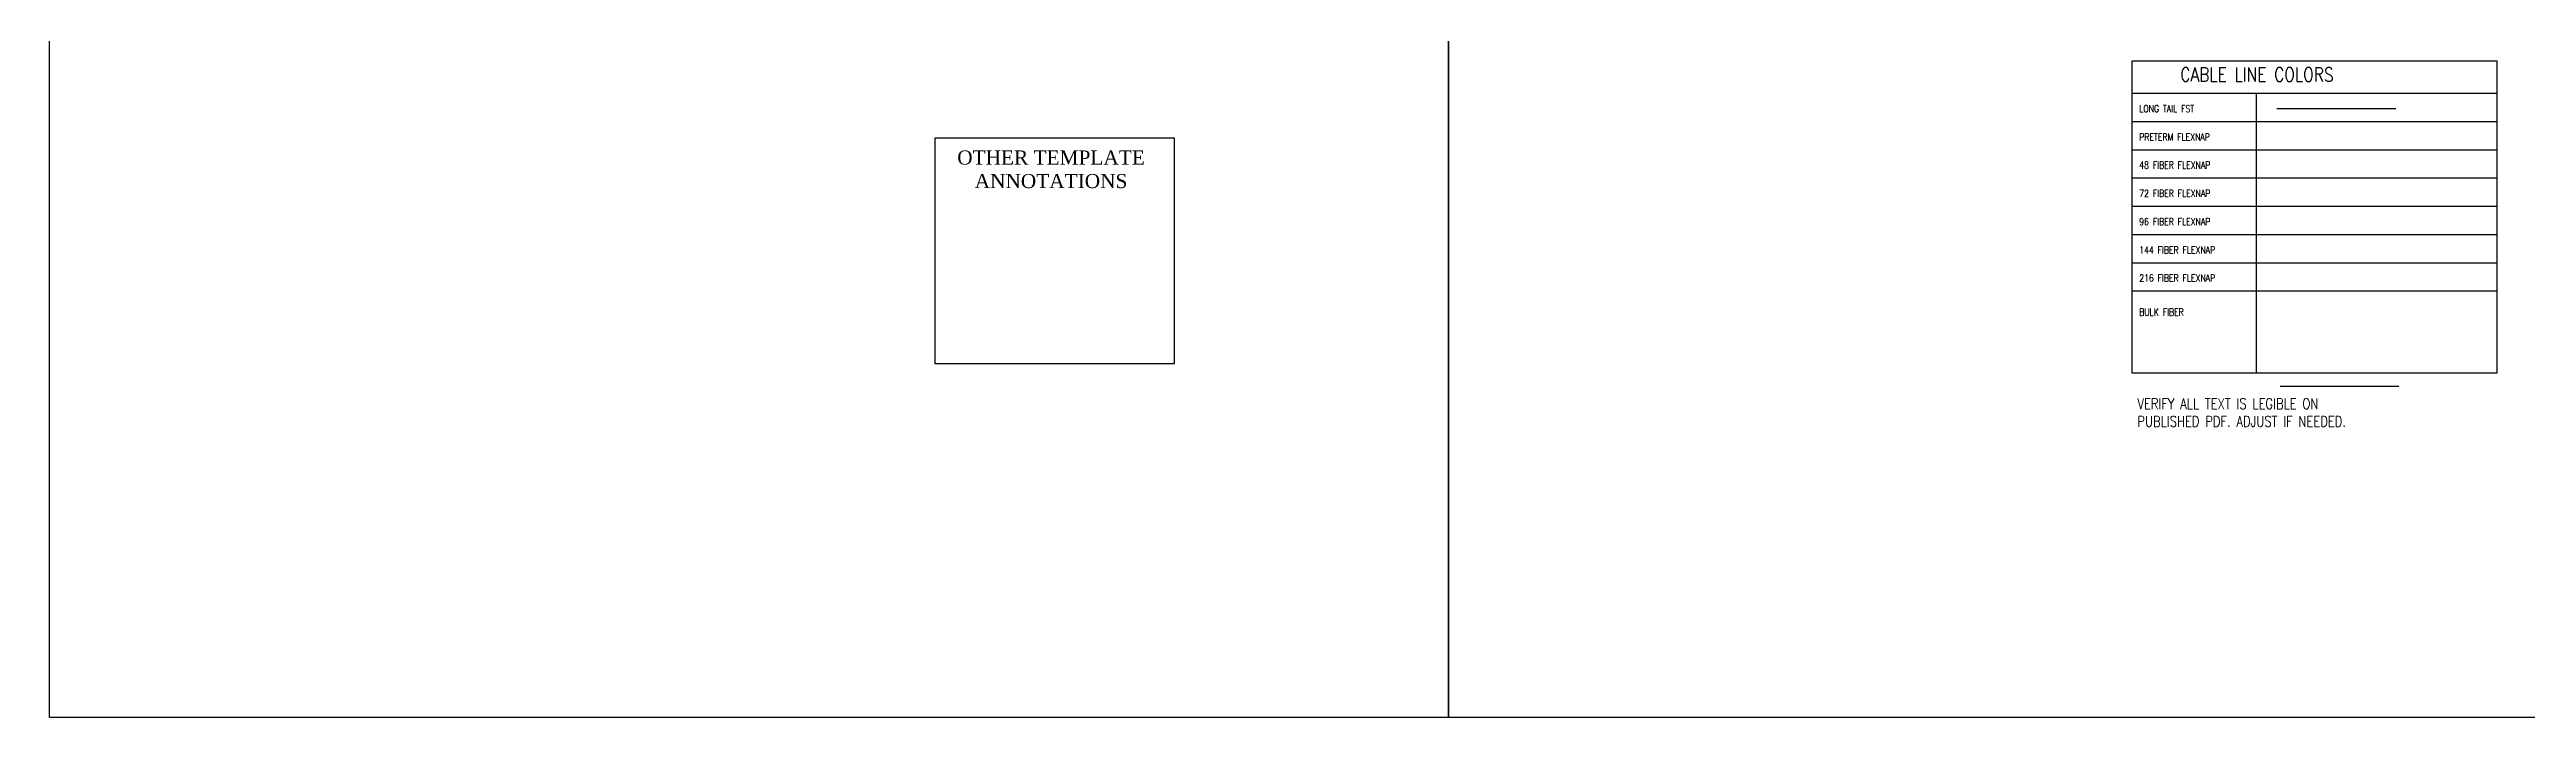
# Model space of a CAD drawing. Header units: feet. Extents: x 865220 to 2841409, y -2240498 to 948907.
# Drawn here: x 2831189 to 2832945, y 931691 to 932164 of the extents above; entities that cross this region are included whole.
import ezdxf
from ezdxf.lldxf.tags import DXFTag

# ---------------------------------------------------------------- set-up
doc = ezdxf.new("R2010")
doc.units = ezdxf.units.FT
doc.header["$LTSCALE"] = 0.015
doc.header["$MEASUREMENT"] = 0
doc.layers.add('F1', color=112, linetype='F1')
doc.layers.add('TAIL', color=1, linetype='MST')
doc.layers.add('TEMPLATE REFERENCE', color=2, linetype='Continuous', plot=False)
doc.styles.add('Line', font='txt.shx', dxfattribs={"height": 3})
doc.styles.add('RS332', font='romans.shx', dxfattribs={"width": 0.8})
doc.styles.get("Standard").update_dxf_attribs({"font": 'times.ttf'})
tags = doc.linetypes.add('F1', pattern='A,15,-5,["F1",Line,S=1.5,R=0,X=0,Y=-1.5],-12', length=32).pattern_tags.tags
tags[6] = DXFTag(74, 10)
tags = doc.linetypes.add('MST', pattern='A,5,-5,5,-5,["TAIL",Line,S=1.5,R=0,X=0,Y=-1.5],-20', length=40).pattern_tags.tags
tags[10] = DXFTag(74, 10)

msp = doc.modelspace()

# ---------------------------------------------------------------- linework, layer by layer
at = {"layer": 'F1', "ltscale": 50, "flags": 128}
msp.add_lwpolyline([(2832770.7, 931925.5), (2832855, 931925.5)], dxfattribs=at)
at = {"layer": 'TAIL', "ltscale": 50, "flags": 128}
msp.add_lwpolyline([(2832768.4, 932122.2), (2832852.7, 932122.2)], dxfattribs=at)
at = {"layer": 'TEMPLATE REFERENCE', "ltscale": 1.5}
for p, q in [((2832665.9, 932132.9), (2832924.3, 932132.9)), ((2832753.8, 932132.9), (2832753.8, 931934.7)), ((2832665.9, 932112.9), (2832924.3, 932112.9)), ((2832665.9, 932092.9), (2832924.3, 932092.9)), ((2832665.9, 932072.9), (2832924.3, 932072.9)), ((2832665.9, 932052.9), (2832924.3, 932052.9)), ((2832665.9, 932032.9), (2832924.3, 932032.9)), ((2832665.9, 932012.9), (2832924.3, 932012.9)), ((2832665.9, 931992.9), (2832924.3, 931992.9))]:
    msp.add_line(p, q, dxfattribs=at)
at = {"layer": 'TEMPLATE REFERENCE'}
for points in [[(2831189.4, 932629.6), (2832181.3, 932629.6), (2832181.3, 931690.9), (2831189.4, 931690.9)], [(2832181.3, 932629.6), (2833173.1, 932629.6), (2833173.1, 931690.9), (2832181.3, 931690.9)]]:
    msp.add_lwpolyline(points, close=True, dxfattribs=at)
at = {"layer": 'TEMPLATE REFERENCE', "ltscale": 1.5}
for points in [[(2832665.9, 932155.8), (2832924.3, 932155.8), (2832924.3, 931934.7), (2832665.9, 931934.7)], [(2831817.3, 932101.4), (2831986.8, 932101.4), (2831986.8, 931941.3), (2831817.3, 931941.3)]]:
    msp.add_lwpolyline(points, close=True, dxfattribs=at)

# ---------------------------------------------------------------- texts
at = {"layer": 'TEMPLATE REFERENCE', "style": 'RS332', "width": 0.8}
for s, height, p in [('CABLE LINE COLORS', 10, (2832700, 932141.2)), ('LONG TAIL FST', 5, (2832670.9, 932119.5)), ('PRETERM FLEXNAP', 5, (2832670.9, 932099.5)), ('48 FIBER FLEXNAP', 5, (2832670.9, 932079.5)), ('72 FIBER FLEXNAP', 5, (2832670.9, 932059.5)), ('96 FIBER FLEXNAP', 5, (2832670.9, 932039.5)), ('144 FIBER FLEXNAP', 5, (2832670.9, 932019.5)), ('216 FIBER FLEXNAP', 5, (2832670.9, 931999.5)), ('BULK FIBER', 5, (2832670.9, 931975.4))]:
    msp.add_text(s, height=height, dxfattribs=at).set_placement(p)
at = {"layer": 'TEMPLATE REFERENCE', "insert": (2831899.4, 932079), "char_height": 10, "attachment_point": 5}
msp.add_mtext('OTHER TEMPLATE \\PANNOTATIONS', dxfattribs=at)
at = {"layer": 'TEMPLATE REFERENCE', "ltscale": 1.75, "insert": (2832669.6, 931916.8), "char_height": 7.5, "width": 168.932, "attachment_point": 1, "style": 'RS332'}
msp.add_mtext('VERIFY ALL TEXT IS LEGIBLE ON PUBLISHED PDF. ADJUST IF NEEDED.', dxfattribs=at)

doc.saveas('drawing.dxf')
